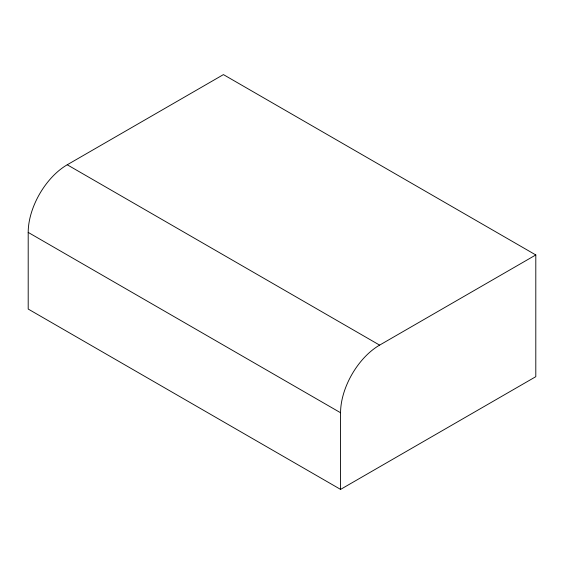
<?xml version="1.0" encoding="UTF-8"?>
<svg xmlns="http://www.w3.org/2000/svg" width="564" height="564" viewBox="0 0 564 564"><rect width="100%" height="100%" fill="white"/><g stroke="black" fill="none" stroke-linecap="round" stroke-linejoin="round"><path stroke-width="0.85" d="M67.243 164.773L223.429 74.603L535.8 254.949L535.8 376.681L340.571 489.397L28.2 309.051L28.2 232.403A55.223 31.88 -60 0 1 67.243 164.773L379.614 345.119L535.8 254.949M28.2 232.403L340.571 412.749L340.571 489.397M340.571 412.749A55.223 31.88 -60 0 1 379.614 345.119"/></g></svg>
